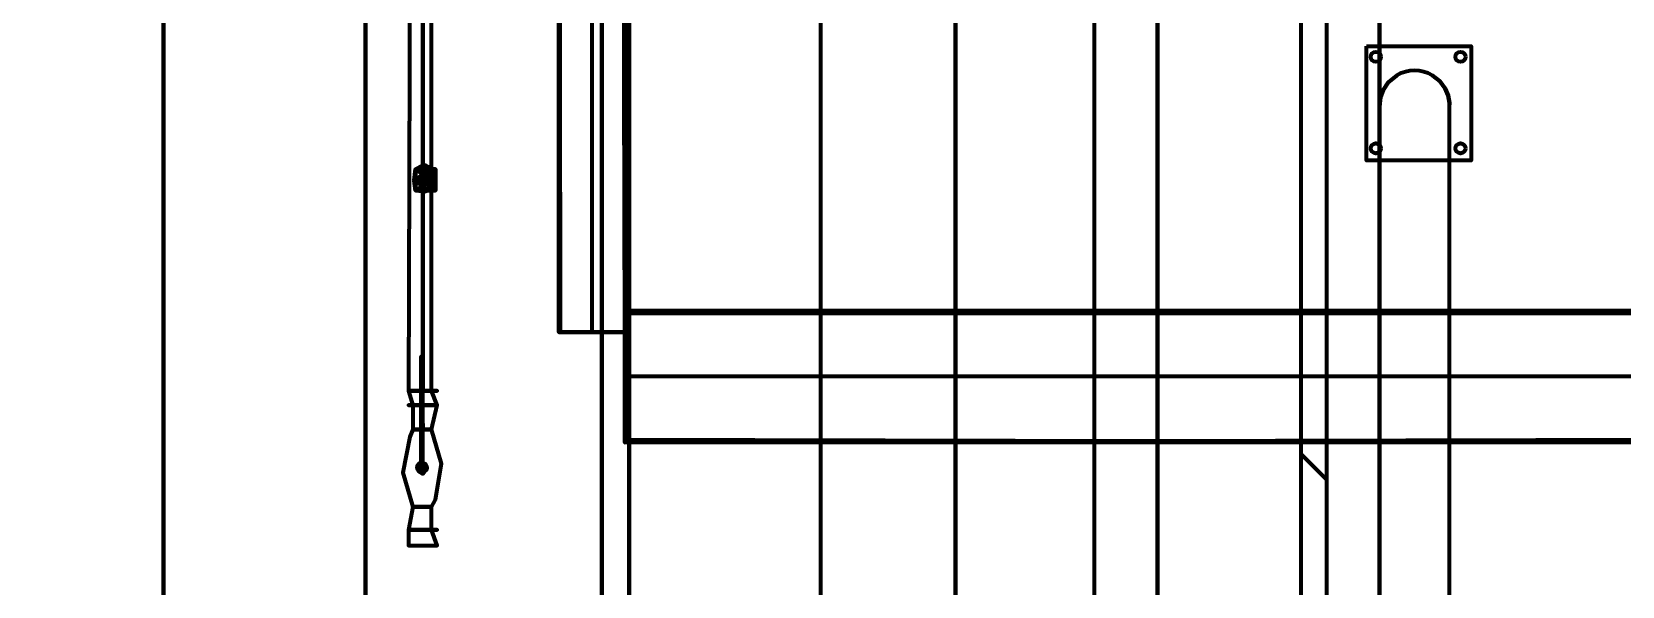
# Model space of a CAD drawing. Extents: x 0 to 1153, y 0 to 816.
# Drawn here: x 673.59 to 685.34, y 554.03 to 558.13 of the extents above; entities that cross this region are included whole.
import ezdxf

# ---------------------------------------------------------------- set-up
doc = ezdxf.new("R2010")
doc.units = 0
doc.header["$MEASUREMENT"] = 0
for name, color, linetype in [('Arch', 7, 'Continuous'), ('Hatch', 7, 'Continuous'), ('PIPE', 7, 'Continuous')]:
    doc.layers.add(name, color=color, linetype=linetype)

msp = doc.modelspace()

# ---------------------------------------------------------------- linework, layer by layer
at = {"layer": 'Arch', "color": 11, "linetype": 'Continuous', "lineweight": 211}
for p, q in [((679.418, 361.77), (679.418, 717.391)), ((681.44, 385.286), (681.44, 636.693)), ((683.154, 554.821), (682.964, 555.011))]:
    msp.add_line(p, q, dxfattribs=at)
for points in [[(680.413, 638.334), (680.413, 637.593), (680.413, 572.59), (680.413, 571.108), (680.413, 571.172), (681.905, 571.172), (680.413, 571.172), (680.413, 540.607), (681.905, 540.607), (681.905, 639.075), (680.413, 639.075), (681.905, 639.075), (681.905, 697.548), (681.905, 638.789), (680.413, 638.789), (681.905, 638.789), (681.905, 540.607), (680.413, 540.607), (680.413, 638.789), (680.413, 697.548), (680.413, 639.075), (629.973, 639.075)], [(113.961, 576.972), (487.701, 576.972), (487.701, 638.81), (487.892, 638.81), (683.154, 638.81), (683.154, 638.609), (683.154, 383.254), (870.49, 383.254), (870.49, 383.053), (683.154, 383.053), (682.964, 383.064), (487.892, 383.064), (487.701, 383.064), (487.701, 454.3), (113.961, 454.3)], [(486.77, 638.799), (492.315, 633.254), (678, 633.254), (678, 388.715), (683.546, 383.17), (486.77, 383.17)], [(486.77, 638.799), (683.546, 638.799), (683.546, 383.17), (683.546, 638.799), (677.799, 633.053), (492.517, 633.053), (492.517, 388.927), (486.77, 383.17), (492.315, 388.715), (678, 388.715), (492.315, 388.715), (492.315, 633.254), (678, 633.254), (683.546, 638.799), (486.77, 638.799), (492.517, 633.053), (492.517, 388.927)], [(683.154, 383.254), (683.059, 383.254), (682.964, 383.254), (487.892, 383.254), (487.892, 638.609), (682.964, 638.609), (682.964, 383.254)], [(678, 388.715), (678, 633.254), (678, 633.254)], [(677.799, 388.927), (492.517, 388.927), (677.799, 388.927), (677.799, 633.053), (677.799, 388.927), (683.546, 383.17), (486.77, 383.17)], [(674.56, 628.438), (674.56, 392.769), (674.56, 628.438)], [(683.546, 557.58), (683.553, 557.649), (683.572, 557.701), (683.609, 557.758), (683.673, 557.811), (683.609, 557.758), (683.572, 557.701), (683.553, 557.649), (683.546, 557.58), (683.547, 542.688)], [(683.937, 557.811), (683.992, 557.768), (684.032, 557.713), (684.053, 557.663), (684.064, 557.608), (684.064, 557.594)]]:
    msp.add_lwpolyline(points, dxfattribs=at)
for points in [[(676.053, 628.438), (676.053, 391.276), (676.053, 628.438), (676.053, 629.931)], [(680.413, 571.108), (495.131, 571.108), (495.131, 427.429), (530.892, 427.429), (530.892, 390.377), (680.413, 390.377), (680.413, 438.446), (651.859, 438.446), (651.859, 484.897), (680.413, 484.897), (680.413, 571.108), (495.131, 571.108), (495.131, 427.429), (530.892, 427.429), (530.892, 390.377), (680.413, 390.377), (680.413, 438.446), (653.267, 438.446), (680.413, 438.446), (651.859, 438.446), (651.859, 484.897), (680.413, 484.897), (680.413, 571.108), (494.39, 571.108)], [(683.45, 558.027), (684.223, 558.027), (684.223, 557.181), (683.45, 557.181)]]:
    msp.add_lwpolyline(points, close=True, dxfattribs=at)
msp.add_lwpolyline([(684.064, 542.703), (684.064, 557.608), (684.053, 557.663), (684.032, 557.713), (683.992, 557.768), (683.937, 557.811, 0.273644), (683.673, 557.811)], format="xyb", dxfattribs=at)
for centre, radius in [((683.519, 557.948), 0.0371), ((684.144, 557.948), 0.037), ((683.519, 557.271), 0.0371), ((684.144, 557.271), 0.0371)]:
    msp.add_circle(centre, radius, dxfattribs=at)
at = {"layer": 'Hatch', "color": 5, "linetype": 'Continuous', "lineweight": 211}
for p, q in [((677.725, 564.208), (677.725, 555.911)), ((686.625, 555.583), (677.968, 555.583))]:
    msp.add_line(p, q, dxfattribs=at)
for points in [[(677.947, 564.208), (677.947, 564.896), (677.968, 564.208), (677.968, 564.896), (677.968, 564.208), (677.481, 564.208), (677.968, 564.208), (677.968, 555.911), (677.968, 564.208), (677.968, 555.911)], [(677.492, 555.911), (677.492, 564.208), (677.481, 555.911), (677.968, 555.911), (677.492, 555.911), (677.968, 555.911), (677.481, 555.911), (677.481, 564.208), (677.968, 564.208), (677.492, 564.208), (677.968, 564.208), (677.481, 564.208)], [(686.625, 555.096), (686.625, 556.048), (677.968, 556.048), (686.625, 556.07), (677.968, 556.07), (686.625, 556.07), (686.625, 555.096), (677.968, 555.096), (686.625, 555.117), (677.968, 555.096), (677.968, 556.07), (677.968, 555.117), (686.625, 555.096), (686.625, 556.07)]]:
    msp.add_lwpolyline(points, close=True, dxfattribs=at)
at = {"layer": 'PIPE', "color": 3, "linetype": 'Continuous', "lineweight": 211}
msp.add_line((676.37, 554.334), (676.582, 554.334), dxfattribs=at)
for points in [[(676.437, 566.143), (676.476, 565.859), (676.476, 555.477), (676.476, 565.859)], [(676.402, 565.859), (676.54, 565.859), (676.402, 565.859), (676.37, 555.477), (676.402, 555.371), (676.402, 555.191), (676.381, 555.138), (676.328, 554.874), (676.402, 554.62), (676.37, 554.45), (676.37, 554.334), (676.582, 554.334), (676.54, 554.45), (676.54, 554.62), (676.571, 554.673), (676.614, 554.937), (676.54, 555.191), (676.402, 555.191), (676.54, 555.191), (676.582, 555.371), (676.54, 555.477), (676.54, 565.859)], [(676.413, 557.033), (676.54, 557.033), (676.413, 557.033), (676.54, 557.033), (676.482, 557.002), (676.413, 557.033), (676.423, 557.117), (676.496, 557.089), (676.413, 557.033), (676.423, 557.117), (676.54, 557.033), (676.482, 557.002), (676.54, 557.033), (676.561, 557.117), (676.571, 556.959), (676.571, 557.117), (676.529, 556.959), (676.423, 556.959), (676.423, 557.117), (676.423, 556.959), (676.423, 557.117), (676.423, 556.959), (676.423, 557.117), (676.518, 557.117), (676.518, 556.959), (676.571, 556.959), (676.571, 557.117), (676.518, 556.959), (676.413, 557.033), (676.423, 557.117), (676.502, 557.085), (676.54, 557.033), (676.423, 556.959), (676.413, 557.033), (676.54, 557.033), (676.517, 556.959), (676.423, 556.959), (676.413, 557.033), (676.423, 557.117), (676.495, 557.146), (676.542, 557.12), (676.54, 557.033), (676.482, 557.002), (676.413, 557.033), (676.423, 557.117), (676.496, 557.089), (676.413, 557.033), (676.423, 557.117), (676.413, 557.033), (676.423, 557.117), (676.479, 557.149), (676.53, 557.13), (676.563, 557.088), (676.54, 557.033), (676.503, 556.953), (676.423, 556.959), (676.413, 557.033), (676.423, 557.117), (676.54, 557.033), (676.478, 557.001), (676.413, 557.033), (676.54, 557.033), (676.517, 556.959), (676.423, 556.959), (676.413, 557.033), (676.423, 557.117), (676.495, 557.146), (676.542, 557.12), (676.54, 557.033), (676.482, 557.002), (676.413, 557.033), (676.423, 557.117), (676.496, 557.089), (676.413, 557.033), (676.423, 557.117), (676.413, 557.033), (676.423, 557.117), (676.479, 557.149), (676.53, 557.13), (676.563, 557.088), (676.54, 557.033), (676.495, 556.951), (676.423, 556.959), (676.413, 557.033), (676.423, 556.959), (676.495, 556.951), (676.54, 557.033), (676.571, 557.117), (676.423, 557.117), (676.571, 557.117), (676.571, 556.959), (676.423, 556.959), (676.423, 557.117), (676.423, 556.959), (676.561, 556.959), (676.518, 557.117), (676.423, 557.117), (676.423, 556.959)], [(676.54, 554.62), (676.402, 554.62), (676.54, 554.62)]]:
    msp.add_lwpolyline(points, dxfattribs=at)
for points in [[(676.465, 555.731), (676.465, 555.731), (676.476, 555.18), (676.476, 555.212), (676.465, 555.202), (676.465, 555.223), (676.476, 555.202), (676.465, 555.18), (676.465, 555.202), (676.471, 554.895), (676.461, 554.898), (676.455, 554.907), (676.457, 554.918), (676.463, 554.925), (676.464, 554.925), (676.471, 554.895), (676.461, 554.898), (676.455, 554.907), (676.457, 554.918), (676.463, 554.925), (676.464, 554.925), (676.476, 554.926), (676.484, 554.919), (676.487, 554.909), (676.483, 554.9), (676.473, 554.895), (676.463, 554.897), (676.456, 554.904), (676.455, 554.914), (676.461, 554.923), (676.469, 554.926), (676.471, 554.895), (676.461, 554.898), (676.455, 554.907), (676.456, 554.917), (676.463, 554.925), (676.473, 554.926), (676.482, 554.922), (676.486, 554.913), (676.485, 554.903), (676.477, 554.896), (676.472, 554.895), (676.471, 554.927), (676.48, 554.923), (676.486, 554.914), (676.485, 554.904), (676.478, 554.897), (676.468, 554.895), (676.46, 554.899), (676.455, 554.908), (676.457, 554.918), (676.465, 554.925), (676.475, 554.926), (676.484, 554.92), (676.487, 554.911), (676.484, 554.901), (676.475, 554.895), (676.465, 554.896), (676.457, 554.903), (676.455, 554.913), (676.46, 554.922), (676.468, 554.926), (676.478, 554.925), (676.485, 554.917), (676.486, 554.907), (676.48, 554.898), (676.472, 554.895), (676.471, 554.874), (676.449, 554.881), (676.435, 554.902), (676.437, 554.925), (676.454, 554.944), (676.477, 554.947), (676.497, 554.937), (676.507, 554.917), (676.504, 554.894), (676.485, 554.876), (676.474, 554.874), (676.505, 554.896), (676.476, 554.948), (676.444, 554.937), (676.434, 554.905), (676.444, 554.884), (676.476, 554.863), (676.508, 554.905), (676.497, 554.937), (676.476, 554.927), (676.476, 555.212), (676.476, 555.731), (676.465, 554.927)], [(676.37, 555.477), (676.582, 555.477), (676.402, 555.477), (676.54, 555.477)], [(676.582, 555.371), (676.37, 555.371), (676.54, 555.371), (676.402, 555.371)], [(676.465, 554.927), (676.476, 554.926), (676.484, 554.919), (676.487, 554.909), (676.483, 554.9), (676.471, 554.895)], [(676.37, 554.45), (676.582, 554.45), (676.402, 554.45), (676.54, 554.45)]]:
    msp.add_lwpolyline(points, close=True, dxfattribs=at)
for p in [(676.465, 554.927), (676.476, 554.927)]:
    msp.add_point(p, dxfattribs=at)

doc.saveas('drawing.dxf')
